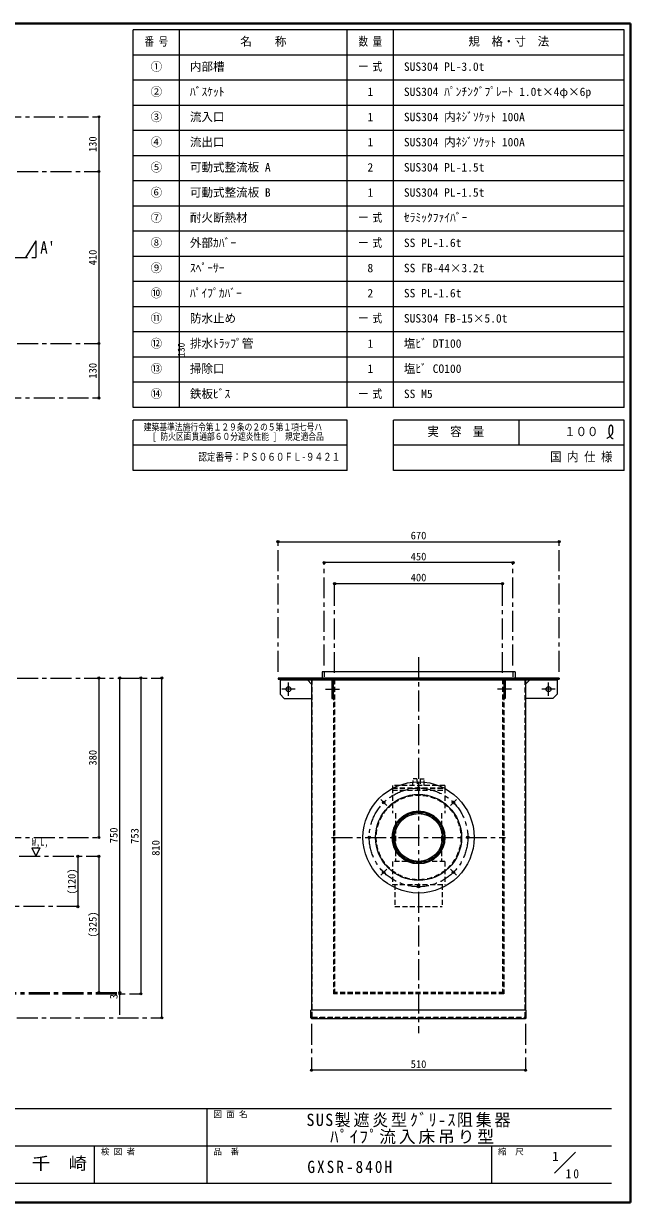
# Model space of a CAD drawing. Units: millimetres at full size, sheet at 1:10. Extents: x -2092 to 1958, y -1356 to 1454.
# Drawn here: x 511 to 1958, y -1356 to 1454 of the extents above; entities that cross this region are included whole.
import ezdxf
from ezdxf.enums import TextEntityAlignment as Align

# ---------------------------------------------------------------- set-up
doc = ezdxf.new("R2010")
doc.units = ezdxf.units.MM
doc.header["$LTSCALE"] = 10
doc.header["$PDMODE"] = 32
doc.header["$PDSIZE"] = 5
doc.linetypes.add('CHAIN1', pattern=[8, 5, -1, 1, -1])
doc.linetypes.add('DASHED1', pattern=[1.8, 1.2, -0.6])
doc.layers.add('0-0_ﾚｲﾔ1', color=4, linetype='Continuous', lineweight=9)
doc.styles.add('ＭＳ ゴシック', font='')
doc.styles.get('ＭＳ ゴシック').set_extended_font_data('MS Gothic')

msp = doc.modelspace()

# ---------------------------------------------------------------- linework, layer by layer
at = {"layer": '0-0_ﾚｲﾔ1', "color": 1, "lineweight": 40}
for p, q in [((1957.51, 1454.22), (-2092.49, 1454.22)), ((1957.51, -1355.78), (1957.51, 1454.22)), ((1957.51, -1355.78), (-2092.49, -1355.78))]:
    msp.add_line(p, q, dxfattribs=at)
at = {"layer": '0-0_ﾚｲﾔ1', "color": 3, "lineweight": 18}
for p, q in [((772.51, 539.22), (772.51, 1439.22)), ((1942.51, 1439.22), (772.51, 1439.22)), ((882.51, 539.22), (882.51, 1439.22)), ((1282.51, 539.22), (1282.51, 1439.22)), ((1392.51, 539.22), (1392.51, 1439.22)), ((1942.51, 539.22), (1942.51, 1439.22)), ((1942.51, 1379.22), (772.51, 1379.22)), ((1942.51, 1319.22), (772.51, 1319.22)), ((1942.51, 1259.22), (772.51, 1259.22)), ((1942.51, 1199.22), (772.51, 1199.22)), ((1942.51, 1139.22), (772.51, 1139.22)), ((1942.51, 1079.22), (772.51, 1079.22)), ((1942.51, 1019.22), (772.51, 1019.22)), ((1942.51, 959.22), (772.51, 959.22)), ((1942.51, 899.22), (772.51, 899.22)), ((1942.51, 839.22), (772.51, 839.22)), ((1942.51, 779.22), (772.51, 779.22)), ((1942.51, 719.22), (772.51, 719.22)), ((1942.51, 659.22), (772.51, 659.22)), ((1942.51, 599.22), (772.51, 599.22)), ((1942.51, 539.22), (772.51, 539.22)), ((772.51, 389.22), (772.51, 509.22)), ((1282.51, 509.22), (772.51, 509.22)), ((1282.51, 389.22), (1282.51, 509.22)), ((1942.51, 509.22), (1392.51, 509.22)), ((1692.51, 449.22), (1692.51, 509.22)), ((1942.51, 389.22), (1942.51, 509.22)), ((1282.51, 449.22), (772.51, 449.22)), ((1942.51, 449.22), (1392.51, 449.22)), ((1282.51, 389.22), (772.51, 389.22))]:
    msp.add_line(p, q, dxfattribs=at)
at = {"layer": '0-0_ﾚｲﾔ1', "linetype": 'CHAIN1'}
for p, q in [((-184.49, 1231.72), (690.51, 1231.72)), ((-144.49, 1101.72), (690.51, 1101.72)), ((540.51, 936.72), (515.51, 896.72)), ((540.51, 936.72), (540.51, 896.72)), ((-1929.49, 896.72), (540.51, 896.72)), ((-144.49, 691.72), (690.51, 691.72)), ((-184.49, 561.72), (690.51, 561.72)), ((1117.51, -90.78), (1117.51, 219.22)), ((1787.51, -90.78), (1787.51, 219.22)), ((1227.51, -75.78), (1227.51, 169.22)), ((1677.51, -75.78), (1677.51, 169.22)), ((1252.51, -93.78), (1252.51, 119.22)), ((1652.51, -93.78), (1652.51, 119.22)), ((1452.51, -55.78), (1452.51, -952.38)), ((-144.49, -105.78), (840.51, -105.78)), ((1158.51, -132.38), (1126.51, -132.38)), ((1142.51, -148.38), (1142.51, -116.38)), ((1230.91, -132.38), (1264.11, -132.38)), ((1674.11, -132.38), (1640.91, -132.38)), ((1778.51, -132.38), (1746.51, -132.38)), ((1762.51, -148.38), (1762.51, -116.38)), ((1362.35, -395.62), (1376.49, -409.77)), ((1528.52, -409.77), (1542.66, -395.62)), ((-504.49, -485.78), (690.51, -485.78)), ((1245.01, -485.78), (1660.01, -485.78)), ((340.51, -530.78), (690.51, -530.78)), ((1362.35, -575.94), (1376.49, -561.79)), ((1528.52, -561.79), (1542.66, -575.94)), ((640.51, -650.78), (-337.99, -650.78)), ((-276.49, -855.78), (740.51, -855.78)), ((-276.49, -858.78), (790.51, -858.78)), ((-225.29, -915.78), (840.51, -915.78)), ((1197.51, -929.98), (1197.51, -1040.78)), ((1707.51, -929.98), (1707.51, -1040.78))]:
    msp.add_line(p, q, dxfattribs=at)
at = {"layer": '0-0_ﾚｲﾔ1'}
for p, q in [((690.51, 1231.72), (690.51, 1101.72)), ((690.51, 1101.72), (690.51, 691.72)), ((690.51, 691.72), (690.51, 561.72)), ((1117.51, 219.22), (1787.51, 219.22)), ((1677.51, 169.22), (1227.51, 169.22)), ((1252.51, 119.22), (1652.51, 119.22)), ((690.51, -105.78), (690.51, -485.78)), ((740.51, -855.78), (740.51, -105.78)), ((790.51, -105.78), (790.51, -858.78)), ((840.51, -915.78), (840.51, -105.78)), ((1122.51, -110.38), (1122.51, -144.38)), ((1187.51, -110.38), (1197.51, -120.38)), ((1707.51, -120.38), (1717.51, -110.38)), ((1782.51, -110.38), (1782.51, -144.38)), ((1772.51, -154.38), (1707.51, -154.38)), ((1782.51, -144.38), (1772.51, -154.38)), ((640.51, -530.78), (640.51, -650.78)), ((690.51, -530.78), (690.51, -855.78)), ((740.51, -908.78), (740.51, -855.78)), ((1707.51, -1040.78), (1197.51, -1040.78))]:
    msp.add_line(p, q, dxfattribs=at)
at = {"layer": '0-0_ﾚｲﾔ1', "color": 5, "lineweight": 25}
for p, q in [((1117.51, -105.78), (1117.51, -108.78)), ((1787.51, -105.78), (1117.51, -105.78)), ((1117.51, -108.78), (1787.51, -108.78)), ((1787.51, -105.78), (1787.51, -108.78))]:
    msp.add_line(p, q, dxfattribs=at)
at = {"layer": '0-0_ﾚｲﾔ1', "color": 7, "lineweight": 18}
for p, q in [((1122.51, -108.78), (1122.51, -110.38)), ((1122.51, -110.38), (1782.51, -110.38)), ((1197.51, -111.18), (1197.51, -897.38)), ((1222.51, -90.78), (1222.51, -105.78)), ((1682.51, -90.78), (1222.51, -90.78)), ((1249.11, -110.38), (1249.11, -154.38)), ((1655.91, -110.38), (1655.91, -154.38)), ((1659.11, -110.38), (1659.11, -154.38)), ((1682.51, -90.78), (1682.51, -105.78)), ((1707.51, -111.18), (1707.51, -897.38)), ((1782.51, -108.78), (1782.51, -110.38)), ((1659.11, -154.38), (1655.91, -154.38)), ((530.51, -510.78), (540.51, -530.78)), ((530.51, -510.78), (550.51, -510.78)), ((540.51, -530.78), (550.51, -510.78)), ((1709.11, -897.38), (1195.91, -897.38)), ((1195.91, -915.78), (1195.91, -897.38)), ((1709.11, -915.78), (1709.11, -897.38)), ((1197.51, -917.38), (1707.51, -917.38)), ((1776.28, -1286.29), (1826.79, -1235.78))]:
    msp.add_line(p, q, dxfattribs=at)
at = {"layer": '0-0_ﾚｲﾔ1', "linetype": 'DASHED1'}
for p, q in [((1199.11, -913.38), (1199.11, -110.38)), ((1227.51, -90.78), (1227.51, -105.78)), ((1249.51, -110.38), (1249.51, -858.78)), ((1252.51, -108.78), (1252.51, -855.78)), ((1652.51, -108.78), (1652.51, -855.78)), ((1655.51, -110.28), (1655.51, -858.78)), ((1677.51, -90.78), (1677.51, -105.78)), ((1705.91, -110.38), (1705.91, -913.38)), ((1245.91, -126.38), (1249.11, -126.38)), ((1245.91, -138.38), (1249.11, -138.38)), ((1659.11, -126.38), (1655.91, -126.38)), ((1659.11, -138.38), (1655.91, -138.38)), ((1439.01, -361.78), (1439.51, -345.78)), ((1448.51, -345.78), (1439.51, -345.78)), ((1448.51, -345.78), (1449.01, -361.78)), ((1456.51, -345.78), (1456.01, -361.78)), ((1456.51, -345.78), (1465.51, -345.78)), ((1466.01, -361.78), (1465.51, -345.78)), ((1515.01, -361.78), (1515.01, -367.28)), ((1390.01, -367.28), (1515.01, -367.28)), ((1390.01, -368.28), (1390.01, -428.28)), ((1390.01, -368.28), (1515.01, -368.28)), ((1390.01, -373.28), (1515.01, -373.28)), ((1515.01, -368.28), (1515.01, -428.28)), ((1397.51, -428.28), (1397.51, -543.28)), ((1507.51, -428.28), (1507.51, -543.28)), ((1390.01, -543.28), (1390.01, -598.28)), ((1515.01, -543.28), (1390.01, -543.28)), ((1515.01, -543.28), (1515.01, -598.28)), ((1390.01, -598.28), (1515.01, -598.28)), ((1396.01, -598.28), (1396.01, -650.78)), ((1509.01, -598.28), (1509.01, -650.78)), ((1396.01, -650.78), (1509.01, -650.78)), ((1655.51, -855.78), (1249.51, -855.78)), ((1655.51, -858.78), (1249.51, -858.78)), ((1197.51, -914.98), (1197.51, -897.38)), ((1707.51, -914.98), (1707.51, -897.38)), ((1198.31, -915.78), (1706.71, -915.78)), ((1199.91, -914.18), (1705.11, -914.18)), ((1217.51, -915.78), (1217.51, -914.18)), ((1687.51, -915.78), (1687.51, -914.18))]:
    msp.add_line(p, q, dxfattribs=at)
at = {"layer": '0-0_ﾚｲﾔ1', "color": 6, "lineweight": 25}
for p, q in [((-2047.49, -1132.21), (1912.51, -1132.21)), ((948.22, -1310.78), (948.22, -1132.21)), ((1912.51, -1221.49), (-123.21, -1221.49)), ((680.36, -1310.78), (680.36, -1221.49)), ((1626.79, -1310.78), (1626.79, -1221.49)), ((1912.51, -1310.78), (-2047.49, -1310.78))]:
    msp.add_line(p, q, dxfattribs=at)
at = {"layer": '0-0_ﾚｲﾔ1', "color": 3, "lineweight": 18}
for points in [[(1942.51, 389.22), (1392.51, 389.22), (1392.51, 509.22)], [(1901.07, 465.28), (1901.89, 465.75), (1903.29, 466.57), (1904.68, 467.4), (1906.05, 468.28), (1907.39, 469.19), (1908.69, 470.17), (1909.43, 470.76), (1909.97, 471.23), (1910.88, 472.06), (1911.74, 472.95), (1912.53, 473.88), (1913.26, 474.86), (1913.9, 475.89), (1914.23, 476.52), (1914.46, 477.03), (1914.82, 477.93), (1915.12, 478.85), (1915.36, 479.8), (1915.54, 480.75), (1915.68, 481.71), (1915.74, 482.27), (1915.78, 482.85), (1915.82, 483.85), (1915.83, 484.84), (1915.82, 485.84), (1915.79, 486.84), (1915.75, 487.85), (1915.74, 488.44), (1915.72, 489.06), (1915.68, 490.13), (1915.59, 491.19), (1915.43, 492.24), (1915.14, 493.25), (1914.7, 494.21), (1914.36, 494.74), (1914.15, 495.03), (1913.73, 495.49), (1913.26, 495.91), (1912.76, 496.25)], [(1912.76, 496.25), (1912.22, 496.5), (1911.67, 496.64), (1911.35, 496.66), (1911.08, 496.64), (1910.63, 496.54), (1910.18, 496.37), (1909.75, 496.13), (1909.34, 495.83), (1908.95, 495.5), (1908.75, 495.29), (1908.46, 494.97), (1908.03, 494.37), (1907.67, 493.75), (1907.37, 493.09), (1907.13, 492.41), (1906.93, 491.72), (1906.83, 491.32), (1906.72, 490.81), (1906.56, 489.93), (1906.44, 489.04), (1906.34, 488.15), (1906.26, 487.25), (1906.19, 486.36), (1906.14, 485.84), (1906.09, 485.21), (1906, 484.14), (1905.93, 483.07), (1905.88, 482), (1905.88, 480.93), (1905.94, 479.87), (1906.01, 479.26), (1906.08, 478.73), (1906.27, 477.82), (1906.5, 476.91), (1906.78, 476.02), (1907.09, 475.14), (1907.44, 474.27), (1907.65, 473.78), (1907.81, 473.42)], [(1907.81, 473.42), (1908.09, 472.81), (1908.39, 472.2), (1908.7, 471.6), (1909.03, 471.01), (1909.37, 470.42), (1909.57, 470.08), (1909.81, 469.68), (1910.25, 469), (1910.72, 468.35), (1911.23, 467.73), (1911.77, 467.15), (1912.36, 466.64), (1912.72, 466.38), (1913.03, 466.18), (1913.59, 465.88), (1914.18, 465.61), (1914.79, 465.38), (1915.42, 465.17), (1916.05, 464.98), (1916.42, 464.87)]]:
    msp.add_lwpolyline(points, dxfattribs=at)
at = {"layer": '0-0_ﾚｲﾔ1', "color": 7, "lineweight": 18}
msp.add_lwpolyline([(1245.91, -110.38), (1245.91, -154.38), (1249.11, -154.38)], dxfattribs=at)
at = {"layer": '0-0_ﾚｲﾔ1'}
msp.add_lwpolyline([(1122.51, -144.38), (1132.51, -154.38), (1197.51, -154.38)], dxfattribs=at)
at = {"layer": '0-0_ﾚｲﾔ1', "linetype": 'DASHED1'}
msp.add_lwpolyline([(1515.01, -361.78), (1390.01, -361.78), (1390.01, -367.28)], dxfattribs=at)
at = {"layer": '0-0_ﾚｲﾔ1'}
for centre, radius in [((1142.51, -132.38), 6), ((1762.51, -132.38), 6), ((1452.51, -485.78), 60.5), ((1452.51, -485.78), 57)]:
    msp.add_circle(centre, radius, dxfattribs=at)
at = {"layer": '0-0_ﾚｲﾔ1', "color": 7, "lineweight": 18}
for centre, radius in [((1452.51, -485.78), 132.5), ((1452.51, -368.28), 3), ((1369.42, -402.69), 3), ((1535.59, -402.69), 3), ((1335.01, -485.78), 3), ((1570.01, -485.78), 3), ((1369.42, -568.86), 3), ((1535.59, -568.86), 3), ((1452.51, -603.28), 3)]:
    msp.add_circle(centre, radius, dxfattribs=at)
at = {"layer": '0-0_ﾚｲﾔ1', "linetype": 'CHAIN1'}
msp.add_circle((1452.51, -485.78), 117.5, dxfattribs=at)
at = {"layer": '0-0_ﾚｲﾔ1', "color": 5, "lineweight": 25}
for radius in [102.5, 63]:
    msp.add_circle((1452.51, -485.78), radius, dxfattribs=at)
at = {"layer": '0-0_ﾚｲﾔ1', "color": 7, "linetype": 'DASHED1', "lineweight": 18}
msp.add_circle((1452.51, -485.78), 100.9, dxfattribs=at)
at = {"layer": '0-0_ﾚｲﾔ1', "linetype": 'DASHED1'}
for radius in [62.5, 57.5]:
    msp.add_circle((1452.51, -485.78), radius, dxfattribs=at)
at = {"layer": '0-0_ﾚｲﾔ1', "color": 7, "lineweight": 18}
for centre, radius, start, end in [((1196.71, -111.18), 0.8, 0, 90), ((1708.31, -111.18), 0.8, 90, 180), ((1197.51, -915.78), 1.6, 180, 270), ((1707.51, -915.78), 1.6, 270, 0)]:
    msp.add_arc(centre, radius, start, end, dxfattribs=at)
at = {"layer": '0-0_ﾚｲﾔ1', "linetype": 'DASHED1'}
for centre, radius, start, end in [((1197.51, -110.38), 1.6, 0, 90), ((1248.01, -110.28), 1.5, 0, 90), ((1249.51, -108.78), 3, 0, 90), ((1655.51, -108.78), 3, 90, 180), ((1657.01, -110.28), 1.5, 90, 180), ((1707.51, -110.38), 1.6, 90, 180), ((1199.11, -914.18), 1.6, 180, 270), ((1198.31, -914.98), 0.8, 180, 270), ((1199.91, -913.38), 0.8, 180, 270), ((1705.11, -913.38), 0.8, 270, 0), ((1705.91, -914.18), 1.6, 270, 0), ((1706.71, -914.98), 0.8, 270, 0)]:
    msp.add_arc(centre, radius, start, end, dxfattribs=at)
at = {"layer": '0-0_ﾚｲﾔ1', "color": 1}
for p in [(690.51, 1231.72), (690.51, 1101.72), (690.51, 691.72), (690.51, 561.72), (1117.51, 219.22), (1787.51, 219.22), (1227.51, 169.22), (1677.51, 169.22), (1252.51, 119.22), (1652.51, 119.22), (690.51, -105.78), (740.51, -105.78), (790.51, -105.78), (840.51, -105.78), (690.51, -485.78), (640.51, -530.78), (690.51, -530.78), (640.51, -650.78), (690.51, -855.78), (740.51, -855.78), (740.51, -858.78), (790.51, -858.78), (840.51, -915.78), (1197.51, -1040.78), (1707.51, -1040.78)]:
    msp.add_point(p, dxfattribs=at)

# ---------------------------------------------------------------- texts
at = {"layer": '0-0_ﾚｲﾔ1', "color": 7, "style": 'ＭＳ ゴシック'}
for s, height, width, p in [('番 号', 20.16, 0.8, (799.38, 1395.47)), ('数 量', 20.16, 0.8, (1309.38, 1395.47)), ('一 式', 20.16, 0.8, (1309.38, 1335.47)), ('一 式', 20.16, 0.8, (1309.38, 975.47)), ("A'", 29.33, 0.9, (550.51, 896.72)), ('一 式', 20.16, 0.8, (1309.38, 915.47)), ('一 式', 20.16, 0.8, (1309.38, 735.47)), ('一 式', 20.16, 0.8, (1309.38, 555.47)), ('建築基準法施行令第１２９条の２の５第１項七号ハ', 16.5, 0.8, (797.51, 479.22)), ('[ 防火区画貫通部６０分遮炎性能 ]\u3000規定適合品', 16.5, 0.8, (817.51, 456.72)), ('実\u3000容\u3000量', 21.99, 0.9, (1473.76, 464.22)), ('１００', 21.99, 0.9, (1800.01, 464.22)), ('認定番号：ＰＳ０６０ＦＬ-９４２１', 18.33, 0.8, (927.51, 406.72)), ('国 内 仕 様', 21.99, 0.9, (1766.26, 404.22)), ('W,L,', 18.33, 0.8, (530.51, -510.78)), ('千\u3000崎', 29.33, 1.1, (530.36, -1286.14))]:
    msp.add_text(s, height=height, dxfattribs=dict(at, width=width)).set_placement(p, align=Align.BOTTOM_LEFT)
for s, height, p in [('名\u3000\u3000称', 20.16, (1027.51, 1395.47)), ('規\u3000格・寸\u3000法', 20.16, (1571.26, 1395.47)), ('①', 20.16, (813.76, 1335.47)), ('内部槽', 20.16, (907.51, 1335.47)), ('SUS304 PL-3.0t', 20.16, (1417.51, 1335.47)), ('②', 20.16, (813.76, 1275.47)), ('ﾊﾞｽｹｯﾄ', 20.16, (907.51, 1275.47)), ('1', 20.16, (1330.63, 1275.47)), ('SUS304 ﾊﾟﾝﾁﾝｸﾞﾌﾟﾚｰﾄ 1.0t×4φ×6p', 20.16, (1417.51, 1275.47)), ('③', 20.16, (813.76, 1215.47)), ('流入口', 20.16, (907.51, 1215.47)), ('1', 20.16, (1330.63, 1215.47)), ('SUS304 内ﾈｼﾞｿｹｯﾄ 100A', 20.16, (1417.51, 1215.47)), ('④', 20.16, (813.76, 1155.47)), ('流出口', 20.16, (907.51, 1155.47)), ('1', 20.16, (1330.63, 1155.47)), ('SUS304 内ﾈｼﾞｿｹｯﾄ 100A', 20.16, (1417.51, 1155.47)), ('⑤', 20.16, (813.76, 1095.47)), ('可動式整流板 A', 20.16, (907.51, 1095.47)), ('2', 20.16, (1330.63, 1095.47)), ('SUS304 PL-1.5t', 20.16, (1417.51, 1095.47)), ('⑥', 20.16, (813.76, 1035.47)), ('可動式整流板 B', 20.16, (907.51, 1035.47)), ('1', 20.16, (1330.63, 1035.47)), ('SUS304 PL-1.5t', 20.16, (1417.51, 1035.47)), ('⑦', 20.16, (813.76, 975.47)), ('耐火断熱材', 20.16, (907.51, 975.47)), ('ｾﾗﾐｯｸﾌｧｲﾊﾞｰ', 20.16, (1417.51, 975.47)), ('⑧', 20.16, (813.76, 915.47)), ('外部ｶﾊﾞｰ', 20.16, (907.51, 915.47)), ('SS PL-1.6t', 20.16, (1417.51, 915.47)), ('⑨', 20.16, (813.76, 855.47)), ('ｽﾍﾟｰｻｰ', 20.16, (907.51, 855.47)), ('8', 20.16, (1330.63, 855.47)), ('SS FB-44×3.2t', 20.16, (1417.51, 855.47)), ('⑩', 20.16, (813.76, 795.47)), ('ﾊﾟｲﾌﾟｶﾊﾞｰ', 20.16, (907.51, 795.47)), ('2', 20.16, (1330.63, 795.47)), ('SS PL-1.6t', 20.16, (1417.51, 795.47)), ('⑪', 20.16, (813.76, 735.47)), ('防水止め', 20.16, (907.51, 735.47)), ('SUS304 FB-15×5.0t', 20.16, (1417.51, 735.47)), ('⑫', 20.16, (813.76, 675.47)), ('排水ﾄﾗｯﾌﾟ管', 20.16, (907.51, 675.47)), ('塩ﾋﾞ DT100', 20.16, (1417.51, 675.47)), ('1', 20.16, (1330.63, 675.47)), ('⑬', 20.16, (813.76, 615.47)), ('掃除口', 20.16, (907.51, 615.47)), ('1', 20.16, (1330.63, 615.47)), ('塩ﾋﾞ CO100', 20.16, (1417.51, 615.47)), ('⑭', 20.16, (813.76, 555.47)), ('鉄板ﾋﾞｽ', 20.16, (907.51, 555.47)), ('SS M5', 20.16, (1417.51, 555.47)), ('670', 18.33, (1433.76, 219.22)), ('450', 18.33, (1433.76, 169.22)), ('400', 18.33, (1433.76, 119.22)), ('510', 18.33, (1433.76, -1040.78)), ('図 面 名', 14.66, (963.22, -1157.21)), ('検 図 者', 14.66, (695.36, -1246.49)), ('品\u3000番', 14.66, (963.22, -1246.49)), ('縮\u3000尺', 14.66, (1641.79, -1246.49)), ('1', 21.99, (1771.21, -1263.3))]:
    msp.add_text(s, height=height, dxfattribs=at).set_placement(p, align=Align.BOTTOM_LEFT)
for s, height, p in [('130', 18.33, (690.51, 1147.97)), ('410', 18.33, (690.51, 877.97)), ('130', 16.5, (899.88, 659.85)), ('130', 18.33, (690.51, 607.97)), ('380', 18.33, (690.51, -314.53)), ('750', 18.33, (740.51, -499.53)), ('753', 18.33, (790.51, -501.03)), ('810', 18.33, (840.51, -529.53)), ('(120)', 18.33, (640.51, -622.03)), ('(325)', 18.33, (690.51, -724.53)), ('3', 18.33, (740.51, -871.28))]:
    msp.add_text(s, height=height, rotation=90, dxfattribs=at).set_placement(p, align=Align.BOTTOM_LEFT)
at = {"layer": '0-0_ﾚｲﾔ1', "color": 7, "attachment_point": 7, "style": 'ＭＳ ゴシック'}
for s, insert, char_height in [('\\T1.18;\\W0.95;SUS製遮炎型ｸﾞﾘ-ｽ阻集器', (1185.36, -1176.85), 29.33), ('\\T1.17;ﾊﾟｲﾌﾟ流入床吊り型', (1241.61, -1216.85), 29.33), ('\\T1.28;\\W0.9;GXSR-840H', (1187.51, -1286.14), 29.33), ('\\T1.36;\\W0.9;10', (1803.18, -1298.68), 21.99)]:
    msp.add_mtext(s, dxfattribs=dict(at, insert=insert, char_height=char_height))

doc.saveas('drawing.dxf')
